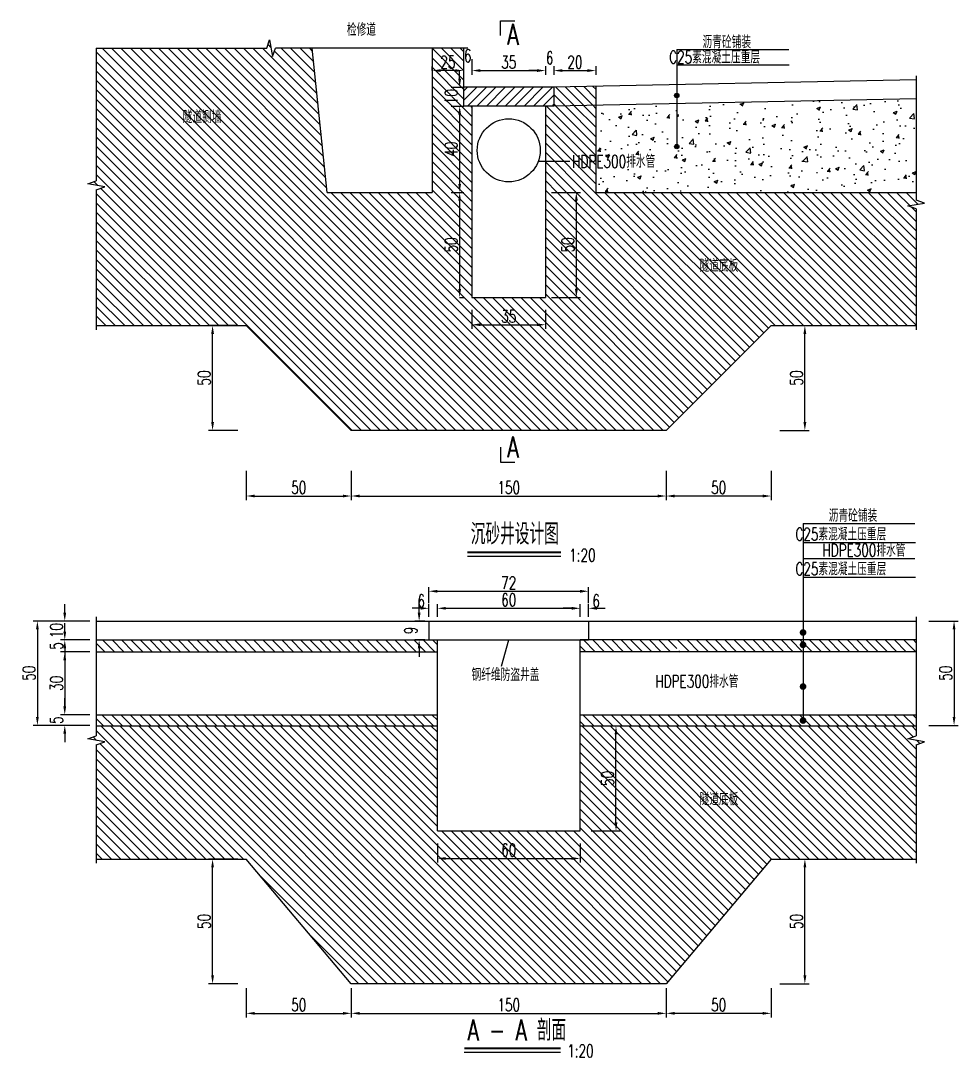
# Model space of a CAD drawing. Header units: millimetres. Extents: x -3172 to 9280, y -13936 to 13830.
# Drawn here: x 951 to 3184, y -13936 to -11469 of the extents above; entities that cross this region are included whole.
import ezdxf

# ---------------------------------------------------------------- set-up
doc = ezdxf.new("R2010")
doc.units = ezdxf.units.MM
doc.header["$LTSCALE"] = 0.25
doc.header["$MEASUREMENT"] = 0
for name, color, linetype in [('TEXT', 7, 'Continuous'), ('文字', 7, 'Continuous'), ('隧道断面结构', 7, 'Continuous')]:
    doc.layers.add(name, color=color, linetype=linetype)
doc.styles.get("Standard").update_dxf_attribs({"font": 'simplex1.shx', "width": 0.7, "bigfont": 'hztxt.shx'})
doc.dimstyles.new('20', dxfattribs={"dimscale": 10, "dimtxt": 3, "dimasz": 2, "dimexe": 1, "dimexo": 1, "dimgap": 0.5, "dimtad": 1, "dimdec": 1, "dimlfac": 0.2, "dimdsep": 46, "dimtxsty": 'Standard', "dimcen": 0.5, "dimadec": 0, "dimazin": 0, "dimtfac": 1, "dimtdec": 1, "dimtofl": 0, "dimtmove": 2, "dimatfit": 3, "dimfxl": 0, "dimtolj": 1, "dimtzin": 0, "dimarcsym": 0})
pattern_1 = [(135, (-231950.756, 79583.76), (-11.2253202, -11.2253202), [])]

# ---------------------------------------------------------------- blocks, each defined once
blk = doc.blocks.new('*D49')
at = {"layer": 'Defpoints', "color": 0}
for p in [(1488.4, -12508.7), (1738.4, -12508.7), (1738.4, -12600)]:
    blk.add_point(p, dxfattribs=at)
at = {"layer": 'TEXT', "color": 0, "lineweight": -2}
for p, q in [((1488.4, -12540), (1488.4, -12610)), ((1738.4, -12540), (1738.4, -12610)), ((1508.4, -12600), (1718.4, -12600))]:
    blk.add_line(p, q, dxfattribs=at)
at = {"layer": 'TEXT', "color": 0}
for points in [[(1508.4, -12596.7), (1508.4, -12603.3), (1488.4, -12600)], [(1718.4, -12596.7), (1718.4, -12603.3), (1738.4, -12600)]]:
    blk.add_solid(points, dxfattribs=at)
at = {"layer": 'TEXT', "color": 0, "insert": (1613.4, -12580), "char_height": 30, "attachment_point": 5}
blk.add_mtext('\\A1;50', dxfattribs=at)
blk = doc.blocks.new('*D50')
at = {"layer": 'Defpoints', "color": 0}
for p in [(1738.4, -12508.7), (2488.4, -12508.7), (2488.4, -12600)]:
    blk.add_point(p, dxfattribs=at)
at = {"layer": 'TEXT', "color": 0, "lineweight": -2}
for p, q in [((1738.4, -12540), (1738.4, -12610)), ((2488.4, -12540), (2488.4, -12610)), ((1758.4, -12600), (2468.4, -12600))]:
    blk.add_line(p, q, dxfattribs=at)
at = {"layer": 'TEXT', "color": 0}
for points in [[(1758.4, -12596.7), (1758.4, -12603.3), (1738.4, -12600)], [(2468.4, -12596.7), (2468.4, -12603.3), (2488.4, -12600)]]:
    blk.add_solid(points, dxfattribs=at)
at = {"layer": 'TEXT', "color": 0, "insert": (2113.4, -12580), "char_height": 30, "attachment_point": 5}
blk.add_mtext('\\A1;150', dxfattribs=at)
blk = doc.blocks.new('*D51')
at = {"layer": 'Defpoints', "color": 0}
for p in [(2488.4, -12508.7), (2738.4, -12508.7), (2488.4, -12600)]:
    blk.add_point(p, dxfattribs=at)
at = {"layer": 'TEXT', "color": 0, "lineweight": -2}
for p, q in [((2488.4, -12540), (2488.4, -12610)), ((2738.4, -12540), (2738.4, -12610)), ((2718.4, -12600), (2508.4, -12600))]:
    blk.add_line(p, q, dxfattribs=at)
at = {"layer": 'TEXT', "color": 0}
for points in [[(2508.4, -12596.7), (2508.4, -12603.3), (2488.4, -12600)], [(2718.4, -12596.7), (2718.4, -12603.3), (2738.4, -12600)]]:
    blk.add_solid(points, dxfattribs=at)
at = {"layer": 'TEXT', "color": 0, "insert": (2613.4, -12580), "char_height": 30, "attachment_point": 5}
blk.add_mtext('\\A1;50', dxfattribs=at)
blk = doc.blocks.new('*D134')
at = {"layer": 'Defpoints', "color": 0}
for p in [(2738.4, -12194.1), (2818.6, -12194.1), (2678.5, -12444.1)]:
    blk.add_point(p, dxfattribs=at)
at = {"layer": 'TEXT', "color": 0, "lineweight": -2}
for p, q in [((2758.6, -12194.1), (2828.6, -12194.1)), ((2818.6, -12424.1), (2818.6, -12214.1)), ((2758.6, -12444.1), (2828.6, -12444.1))]:
    blk.add_line(p, q, dxfattribs=at)
at = {"layer": 'TEXT', "color": 0}
for points in [[(2815.3, -12214.1), (2822, -12214.1), (2818.6, -12194.1)], [(2815.3, -12424.1), (2822, -12424.1), (2818.6, -12444.1)]]:
    blk.add_solid(points, dxfattribs=at)
at = {"layer": 'TEXT', "color": 0, "insert": (2798.6, -12319.1), "char_height": 30, "attachment_point": 5, "rotation": 90}
blk.add_mtext('\\A1;50', dxfattribs=at)
blk = doc.blocks.new('*D52')
at = {"layer": 'Defpoints', "color": 0}
for p in [(1408.1, -12194.1), (1488.4, -12194.1), (1548.2, -12444.1)]:
    blk.add_point(p, dxfattribs=at)
at = {"layer": 'TEXT', "color": 0, "lineweight": -2}
for p, q in [((1468.1, -12194.1), (1398.1, -12194.1)), ((1408.1, -12424.1), (1408.1, -12214.1)), ((1468.1, -12444.1), (1398.1, -12444.1))]:
    blk.add_line(p, q, dxfattribs=at)
at = {"layer": 'TEXT', "color": 0}
for points in [[(1404.8, -12214.1), (1411.4, -12214.1), (1408.1, -12194.1)], [(1404.8, -12424.1), (1411.4, -12424.1), (1408.1, -12444.1)]]:
    blk.add_solid(points, dxfattribs=at)
at = {"layer": 'TEXT', "color": 0, "insert": (1388.1, -12319.1), "char_height": 30, "attachment_point": 5, "rotation": 90}
blk.add_mtext('\\A1;50', dxfattribs=at)
blk = doc.blocks.new('*D53')
at = {"layer": 'Defpoints', "color": 0}
for p in [(2025.9, -12146.7), (2200.9, -12146.7), (2200.9, -12192.3)]:
    blk.add_point(p, dxfattribs=at)
at = {"layer": 'TEXT', "color": 0, "lineweight": -2}
for p, q in [((2025.9, -12156.7), (2025.9, -12202.3)), ((2200.9, -12156.7), (2200.9, -12202.3)), ((2045.9, -12192.3), (2180.9, -12192.3))]:
    blk.add_line(p, q, dxfattribs=at)
at = {"layer": 'TEXT', "color": 0}
for points in [[(2045.9, -12188.9), (2045.9, -12195.6), (2025.9, -12192.3)], [(2180.9, -12188.9), (2180.9, -12195.6), (2200.9, -12192.3)]]:
    blk.add_solid(points, dxfattribs=at)
at = {"layer": 'TEXT', "color": 0, "insert": (2113.4, -12172.3), "char_height": 30, "attachment_point": 5}
blk.add_mtext('\\A1;35', dxfattribs=at)
blk = doc.blocks.new('*D54')
at = {"layer": 'Defpoints', "color": 0}
for p in [(2205.3, -11877.1), (2274.4, -11877.1), (2205.3, -12127.1)]:
    blk.add_point(p, dxfattribs=at)
at = {"layer": 'TEXT', "color": 0, "lineweight": -2}
for p, q in [((2215.3, -11877.1), (2284.4, -11877.1)), ((2274.4, -12107.1), (2274.4, -11897.1)), ((2215.3, -12127.1), (2284.4, -12127.1))]:
    blk.add_line(p, q, dxfattribs=at)
at = {"layer": 'TEXT', "color": 0}
for points in [[(2271.1, -11897.1), (2277.8, -11897.1), (2274.4, -11877.1)], [(2271.1, -12107.1), (2277.8, -12107.1), (2274.4, -12127.1)]]:
    blk.add_solid(points, dxfattribs=at)
at = {"layer": 'TEXT', "color": 0, "insert": (2254.4, -12002.1), "char_height": 30, "attachment_point": 5, "rotation": 90}
blk.add_mtext('\\A1;50', dxfattribs=at)
blk = doc.blocks.new('*D55')
at = {"layer": 'Defpoints', "color": 0}
for p in [(1985.9, -11877.1), (1985.9, -12127.1), (1996.5, -12127.1)]:
    blk.add_point(p, dxfattribs=at)
at = {"layer": 'TEXT', "color": 0, "lineweight": -2}
for p, q in [((1995.9, -11877.1), (2006.5, -11877.1)), ((1996.5, -11897.1), (1996.5, -12107.1)), ((1995.9, -12127.1), (2006.5, -12127.1))]:
    blk.add_line(p, q, dxfattribs=at)
at = {"layer": 'TEXT', "color": 0}
for points in [[(1993.2, -11897.1), (1999.9, -11897.1), (1996.5, -11877.1)], [(1993.2, -12107.1), (1999.9, -12107.1), (1996.5, -12127.1)]]:
    blk.add_solid(points, dxfattribs=at)
at = {"layer": 'TEXT', "color": 0, "insert": (1976.5, -12002.1), "char_height": 30, "attachment_point": 5, "rotation": 90}
blk.add_mtext('\\A1;50', dxfattribs=at)
blk = doc.blocks.new('*D56')
at = {"layer": 'Defpoints', "color": 0}
for p in [(2005.9, -11550.4), (2025.9, -11550.4), (2025.9, -11587.2)]:
    blk.add_point(p, dxfattribs=at)
at = {"layer": 'TEXT', "color": 0, "lineweight": -2}
for p, q in [((2005.9, -11560.4), (2005.9, -11597.2)), ((2025.9, -11560.4), (2025.9, -11597.2)), ((1985.9, -11587.2), (1965.9, -11587.2)), ((2045.9, -11587.2), (2065.9, -11587.2))]:
    blk.add_line(p, q, dxfattribs=at)
at = {"layer": 'TEXT', "color": 0}
for points in [[(1985.9, -11583.9), (1985.9, -11590.5), (2005.9, -11587.2)], [(2045.9, -11583.9), (2045.9, -11590.5), (2025.9, -11587.2)]]:
    blk.add_solid(points, dxfattribs=at)
at = {"layer": 'TEXT', "color": 0, "insert": (2015.9, -11551.8), "char_height": 30, "attachment_point": 5}
blk.add_mtext('\\A1;6', dxfattribs=at)
blk = doc.blocks.new('*D57')
at = {"layer": 'Defpoints', "color": 0}
for p in [(2025.9, -11570), (2200.9, -11570), (2200.9, -11587.2)]:
    blk.add_point(p, dxfattribs=at)
at = {"layer": 'TEXT', "color": 0, "lineweight": -2}
for p, q in [((2025.9, -11580), (2025.9, -11597.2)), ((2045.9, -11587.2), (2180.9, -11587.2)), ((2200.9, -11580), (2200.9, -11597.2))]:
    blk.add_line(p, q, dxfattribs=at)
at = {"layer": 'TEXT', "color": 0}
for points in [[(2045.9, -11583.9), (2045.9, -11590.5), (2025.9, -11587.2)], [(2180.9, -11583.9), (2180.9, -11590.5), (2200.9, -11587.2)]]:
    blk.add_solid(points, dxfattribs=at)
at = {"layer": 'TEXT', "color": 0, "insert": (2113.4, -11567.2), "char_height": 30, "attachment_point": 5}
blk.add_mtext('\\A1;35', dxfattribs=at)
blk = doc.blocks.new('*D58')
at = {"layer": 'Defpoints', "color": 0}
for p in [(2200.9, -11566.5), (2220.9, -11566.5), (2220.9, -11587.2)]:
    blk.add_point(p, dxfattribs=at)
at = {"layer": 'TEXT', "color": 0, "lineweight": -2}
for p, q in [((2180.9, -11587.2), (2160.9, -11587.2)), ((2200.9, -11576.5), (2200.9, -11597.2)), ((2220.9, -11576.5), (2220.9, -11597.2)), ((2240.9, -11587.2), (2260.9, -11587.2))]:
    blk.add_line(p, q, dxfattribs=at)
at = {"layer": 'TEXT', "color": 0}
for points in [[(2180.9, -11583.9), (2180.9, -11590.5), (2200.9, -11587.2)], [(2240.9, -11583.9), (2240.9, -11590.5), (2220.9, -11587.2)]]:
    blk.add_solid(points, dxfattribs=at)
at = {"layer": 'TEXT', "color": 0, "insert": (2210.9, -11557.1), "char_height": 30, "attachment_point": 5}
blk.add_mtext('\\A1;6', dxfattribs=at)
blk = doc.blocks.new('*D136')
at = {"layer": 'Defpoints', "color": 0}
for p in [(1943.4, -13417.2), (2283.4, -13417.2), (2283.4, -13462.8)]:
    blk.add_point(p, dxfattribs=at)
at = {"layer": 'TEXT', "color": 0, "lineweight": -2}
for p, q in [((1943.4, -13427.2), (1943.4, -13472.8)), ((2283.4, -13427.2), (2283.4, -13472.8)), ((1963.4, -13462.8), (2263.4, -13462.8))]:
    blk.add_line(p, q, dxfattribs=at)
at = {"layer": 'TEXT', "color": 0}
for points in [[(1963.4, -13459.5), (1963.4, -13466.2), (1943.4, -13462.8)], [(2263.4, -13459.5), (2263.4, -13466.2), (2283.4, -13462.8)]]:
    blk.add_solid(points, dxfattribs=at)
at = {"layer": 'TEXT', "color": 0, "insert": (2113.4, -13442.8), "char_height": 30, "attachment_point": 5}
blk.add_mtext('\\A1;60', dxfattribs=at)
blk = doc.blocks.new('*D137')
at = {"layer": 'Defpoints', "color": 0}
for p in [(2299.6, -13147.2), (2368.8, -13147.2), (2299.6, -13397.2)]:
    blk.add_point(p, dxfattribs=at)
at = {"layer": 'TEXT', "color": 0, "lineweight": -2}
for p, q in [((2309.6, -13147.2), (2378.8, -13147.2)), ((2368.8, -13377.2), (2368.8, -13167.2)), ((2309.6, -13397.2), (2378.8, -13397.2))]:
    blk.add_line(p, q, dxfattribs=at)
at = {"layer": 'TEXT', "color": 0}
for points in [[(2365.5, -13167.2), (2372.2, -13167.2), (2368.8, -13147.2)], [(2365.5, -13377.2), (2372.2, -13377.2), (2368.8, -13397.2)]]:
    blk.add_solid(points, dxfattribs=at)
at = {"layer": 'TEXT', "color": 0, "insert": (2348.8, -13272.2), "char_height": 30, "attachment_point": 5, "rotation": 90}
blk.add_mtext('\\A1;50', dxfattribs=at)
blk = doc.blocks.new('*D61')
at = {"layer": 'Defpoints', "color": 0}
for p in [(1488.4, -13740.2), (1738.4, -13740.2), (1738.4, -13831.5)]:
    blk.add_point(p, dxfattribs=at)
at = {"layer": 'TEXT', "color": 0, "lineweight": -2}
for p, q in [((1488.4, -13771.5), (1488.4, -13841.5)), ((1738.4, -13771.5), (1738.4, -13841.5)), ((1508.4, -13831.5), (1718.4, -13831.5))]:
    blk.add_line(p, q, dxfattribs=at)
at = {"layer": 'TEXT', "color": 0}
for points in [[(1508.4, -13828.2), (1508.4, -13834.8), (1488.4, -13831.5)], [(1718.4, -13828.2), (1718.4, -13834.8), (1738.4, -13831.5)]]:
    blk.add_solid(points, dxfattribs=at)
at = {"layer": 'TEXT', "color": 0, "insert": (1613.4, -13811.5), "char_height": 30, "attachment_point": 5}
blk.add_mtext('\\A1;50', dxfattribs=at)
blk = doc.blocks.new('*D62')
at = {"layer": 'Defpoints', "color": 0}
for p in [(1738.4, -13740.2), (2488.4, -13740.2), (2488.4, -13831.5)]:
    blk.add_point(p, dxfattribs=at)
at = {"layer": 'TEXT', "color": 0, "lineweight": -2}
for p, q in [((1738.4, -13771.5), (1738.4, -13841.5)), ((2488.4, -13771.5), (2488.4, -13841.5)), ((1758.4, -13831.5), (2468.4, -13831.5))]:
    blk.add_line(p, q, dxfattribs=at)
at = {"layer": 'TEXT', "color": 0}
for points in [[(1758.4, -13828.2), (1758.4, -13834.8), (1738.4, -13831.5)], [(2468.4, -13828.2), (2468.4, -13834.8), (2488.4, -13831.5)]]:
    blk.add_solid(points, dxfattribs=at)
at = {"layer": 'TEXT', "color": 0, "insert": (2113.4, -13811.5), "char_height": 30, "attachment_point": 5}
blk.add_mtext('\\A1;150', dxfattribs=at)
blk = doc.blocks.new('*D63')
at = {"layer": 'Defpoints', "color": 0}
for p in [(2488.4, -13740.2), (2738.4, -13740.2), (2488.4, -13831.5)]:
    blk.add_point(p, dxfattribs=at)
at = {"layer": 'TEXT', "color": 0, "lineweight": -2}
for p, q in [((2488.4, -13771.5), (2488.4, -13841.5)), ((2738.4, -13771.5), (2738.4, -13841.5)), ((2718.4, -13831.5), (2508.4, -13831.5))]:
    blk.add_line(p, q, dxfattribs=at)
at = {"layer": 'TEXT', "color": 0}
for points in [[(2508.4, -13828.2), (2508.4, -13834.8), (2488.4, -13831.5)], [(2718.4, -13828.2), (2718.4, -13834.8), (2738.4, -13831.5)]]:
    blk.add_solid(points, dxfattribs=at)
at = {"layer": 'TEXT', "color": 0, "insert": (2613.4, -13811.5), "char_height": 30, "attachment_point": 5}
blk.add_mtext('\\A1;50', dxfattribs=at)
blk = doc.blocks.new('*D64')
at = {"layer": 'Defpoints', "color": 0}
for p in [(2738.4, -13464.2), (2818.6, -13464.2), (2678.5, -13761.4)]:
    blk.add_point(p, dxfattribs=at)
at = {"layer": 'TEXT', "color": 0, "lineweight": -2}
for p, q in [((2758.6, -13464.2), (2828.6, -13464.2)), ((2818.6, -13741.4), (2818.6, -13484.2)), ((2758.6, -13761.4), (2828.6, -13761.4))]:
    blk.add_line(p, q, dxfattribs=at)
at = {"layer": 'TEXT', "color": 0}
for points in [[(2815.3, -13484.2), (2822, -13484.2), (2818.6, -13464.2)], [(2815.3, -13741.4), (2822, -13741.4), (2818.6, -13761.4)]]:
    blk.add_solid(points, dxfattribs=at)
at = {"layer": 'TEXT', "color": 0, "insert": (2798.6, -13612.8), "char_height": 30, "attachment_point": 5, "rotation": 90}
blk.add_mtext('\\A1;50', dxfattribs=at)
blk = doc.blocks.new('*D65')
at = {"layer": 'Defpoints', "color": 0}
for p in [(1408.1, -13464.2), (1488.4, -13464.2), (1548.2, -13761.4)]:
    blk.add_point(p, dxfattribs=at)
at = {"layer": 'TEXT', "color": 0, "lineweight": -2}
for p, q in [((1468.1, -13464.2), (1398.1, -13464.2)), ((1408.1, -13741.4), (1408.1, -13484.2)), ((1468.1, -13761.4), (1398.1, -13761.4))]:
    blk.add_line(p, q, dxfattribs=at)
at = {"layer": 'TEXT', "color": 0}
for points in [[(1404.8, -13484.2), (1411.4, -13484.2), (1408.1, -13464.2)], [(1404.8, -13741.4), (1411.4, -13741.4), (1408.1, -13761.4)]]:
    blk.add_solid(points, dxfattribs=at)
at = {"layer": 'TEXT', "color": 0, "insert": (1388.1, -13612.8), "char_height": 30, "attachment_point": 5, "rotation": 90}
blk.add_mtext('\\A1;50', dxfattribs=at)
blk = doc.blocks.new('*D66')
at = {"layer": 'Defpoints', "color": 0}
for p in [(2220.9, -11566.5), (2320.9, -11566.5), (2320.9, -11587.2)]:
    blk.add_point(p, dxfattribs=at)
at = {"layer": 'TEXT', "color": 0, "lineweight": -2}
for p, q in [((2220.9, -11576.5), (2220.9, -11597.2)), ((2240.9, -11587.2), (2300.9, -11587.2)), ((2320.9, -11576.5), (2320.9, -11597.2))]:
    blk.add_line(p, q, dxfattribs=at)
at = {"layer": 'TEXT', "color": 0}
for points in [[(2240.9, -11583.9), (2240.9, -11590.5), (2220.9, -11587.2)], [(2300.9, -11583.9), (2300.9, -11590.5), (2320.9, -11587.2)]]:
    blk.add_solid(points, dxfattribs=at)
at = {"layer": 'TEXT', "color": 0, "insert": (2270.9, -11567.2), "char_height": 30, "attachment_point": 5}
blk.add_mtext('\\A1;20', dxfattribs=at)
blk = doc.blocks.new('*D85')
at = {"layer": 'Defpoints', "color": 0}
for p in [(1131.2, -12897.7), (1056.1, -12942.7), (1131.2, -12942.7)]:
    blk.add_point(p, dxfattribs=at)
at = {"layer": 'TEXT', "color": 0, "lineweight": -2}
for p, q in [((1056.1, -12877.7), (1056.1, -12857.7)), ((1116.1, -12897.7), (1046.1, -12897.7)), ((1116.1, -12942.7), (1046.1, -12942.7)), ((1056.1, -12962.7), (1056.1, -12982.7))]:
    blk.add_line(p, q, dxfattribs=at)
at = {"layer": 'TEXT', "color": 0}
for points in [[(1052.7, -12877.7), (1059.4, -12877.7), (1056.1, -12897.7)], [(1052.7, -12962.7), (1059.4, -12962.7), (1056.1, -12942.7)]]:
    blk.add_solid(points, dxfattribs=at)
at = {"layer": 'TEXT', "color": 0, "insert": (1036.1, -12920.2), "char_height": 30, "attachment_point": 5, "rotation": 90}
blk.add_mtext('\\A1;10', dxfattribs=at)
blk = doc.blocks.new('*D86')
at = {"layer": 'Defpoints', "color": 0}
for p in [(1131.2, -12942.7), (1056.1, -12970.9), (1131.2, -12970.9)]:
    blk.add_point(p, dxfattribs=at)
at = {"layer": 'TEXT', "color": 0, "lineweight": -2}
for p, q in [((1056.1, -12922.7), (1056.1, -12902.7)), ((1116.1, -12942.7), (1046.1, -12942.7)), ((1116.1, -12970.9), (1046.1, -12970.9)), ((1056.1, -12990.9), (1056.1, -13010.9))]:
    blk.add_line(p, q, dxfattribs=at)
at = {"layer": 'TEXT', "color": 0}
for points in [[(1052.7, -12922.7), (1059.4, -12922.7), (1056.1, -12942.7)], [(1052.7, -12990.9), (1059.4, -12990.9), (1056.1, -12970.9)]]:
    blk.add_solid(points, dxfattribs=at)
at = {"layer": 'TEXT', "color": 0, "insert": (1036.1, -12956.8), "char_height": 30, "attachment_point": 5, "rotation": 90}
blk.add_mtext('\\A1;5', dxfattribs=at)
blk = doc.blocks.new('*D87')
at = {"layer": 'Defpoints', "color": 0}
for p in [(1131.2, -12970.9), (1056.1, -13120.9), (1131.2, -13120.9)]:
    blk.add_point(p, dxfattribs=at)
at = {"layer": 'TEXT', "color": 0, "lineweight": -2}
for p, q in [((1116.1, -12970.9), (1046.1, -12970.9)), ((1056.1, -12990.9), (1056.1, -13100.9)), ((1116.1, -13120.9), (1046.1, -13120.9))]:
    blk.add_line(p, q, dxfattribs=at)
at = {"layer": 'TEXT', "color": 0}
for points in [[(1052.7, -12990.9), (1059.4, -12990.9), (1056.1, -12970.9)], [(1052.7, -13100.9), (1059.4, -13100.9), (1056.1, -13120.9)]]:
    blk.add_solid(points, dxfattribs=at)
at = {"layer": 'TEXT', "color": 0, "insert": (1036.1, -13045.9), "char_height": 30, "attachment_point": 5, "rotation": 90}
blk.add_mtext('\\A1;30', dxfattribs=at)
blk = doc.blocks.new('*D88')
at = {"layer": 'Defpoints', "color": 0}
for p in [(1131.2, -13120.9), (1056.1, -13145.9), (1131.2, -13145.9)]:
    blk.add_point(p, dxfattribs=at)
at = {"layer": 'TEXT', "color": 0, "lineweight": -2}
for p, q in [((1056.1, -13100.9), (1056.1, -13080.9)), ((1116.1, -13120.9), (1046.1, -13120.9)), ((1116.1, -13145.9), (1046.1, -13145.9)), ((1056.1, -13165.9), (1056.1, -13185.9))]:
    blk.add_line(p, q, dxfattribs=at)
at = {"layer": 'TEXT', "color": 0}
for points in [[(1052.7, -13100.9), (1059.4, -13100.9), (1056.1, -13120.9)], [(1052.7, -13165.9), (1059.4, -13165.9), (1056.1, -13145.9)]]:
    blk.add_solid(points, dxfattribs=at)
at = {"layer": 'TEXT', "color": 0, "insert": (1036.1, -13133.4), "char_height": 30, "attachment_point": 5, "rotation": 90}
blk.add_mtext('\\A1;5', dxfattribs=at)
blk = doc.blocks.new('*D89')
at = {"layer": 'Defpoints', "color": 0}
for p in [(1081.1, -12897.7), (990.9, -13145.9), (1081.1, -13145.9)]:
    blk.add_point(p, dxfattribs=at)
at = {"layer": 'TEXT', "color": 0, "lineweight": -2}
for p, q in [((1050.9, -12897.7), (980.9, -12897.7)), ((990.9, -12917.7), (990.9, -13125.9)), ((1050.9, -13145.9), (980.9, -13145.9))]:
    blk.add_line(p, q, dxfattribs=at)
at = {"layer": 'TEXT', "color": 0}
for points in [[(987.6, -12917.7), (994.2, -12917.7), (990.9, -12897.7)], [(987.6, -13125.9), (994.2, -13125.9), (990.9, -13145.9)]]:
    blk.add_solid(points, dxfattribs=at)
at = {"layer": 'TEXT', "color": 0, "insert": (970.9, -13021.8), "char_height": 30, "attachment_point": 5, "rotation": 90}
blk.add_mtext('\\A1;50', dxfattribs=at)
blk = doc.blocks.new('*D90')
at = {"layer": 'Defpoints', "color": 0}
for p in [(3083.7, -12897.7), (3083.7, -13145.9), (3173.9, -13145.9)]:
    blk.add_point(p, dxfattribs=at)
at = {"layer": 'TEXT', "color": 0, "lineweight": -2}
for p, q in [((3113.9, -12897.7), (3183.9, -12897.7)), ((3173.9, -12917.7), (3173.9, -13125.9)), ((3113.9, -13145.9), (3183.9, -13145.9))]:
    blk.add_line(p, q, dxfattribs=at)
at = {"layer": 'TEXT', "color": 0}
for points in [[(3170.6, -12917.7), (3177.3, -12917.7), (3173.9, -12897.7)], [(3170.6, -13125.9), (3177.3, -13125.9), (3173.9, -13145.9)]]:
    blk.add_solid(points, dxfattribs=at)
at = {"layer": 'TEXT', "color": 0, "insert": (3153.9, -13021.8), "char_height": 30, "attachment_point": 5, "rotation": 90}
blk.add_mtext('\\A1;50', dxfattribs=at)
blk = doc.blocks.new('*D91')
at = {"layer": 'Defpoints', "color": 0}
for p in [(1930.9, -11587.2), (1930.9, -11587.2), (2005.9, -11587.2)]:
    blk.add_point(p, dxfattribs=at)
at = {"layer": 'TEXT', "color": 0, "lineweight": -2}
for p, q in [((1930.9, -11587.2), (1930.9, -11577.2)), ((1985.9, -11587.2), (1950.9, -11587.2)), ((2005.9, -11587.2), (2005.9, -11597.2))]:
    blk.add_line(p, q, dxfattribs=at)
at = {"layer": 'TEXT', "color": 0}
for points in [[(1950.9, -11583.9), (1950.9, -11590.5), (1930.9, -11587.2)], [(1985.9, -11583.9), (1985.9, -11590.5), (2005.9, -11587.2)]]:
    blk.add_solid(points, dxfattribs=at)
at = {"layer": 'TEXT', "color": 0, "insert": (1968.4, -11567.2), "char_height": 30, "attachment_point": 5}
blk.add_mtext('\\A1;25', dxfattribs=at)
blk = doc.blocks.new('*D97')
at = {"layer": 'Defpoints', "color": 0}
for p in [(1965.9, -11626.8), (1966.3, -11671.8), (1996.5, -11671.8)]:
    blk.add_point(p, dxfattribs=at)
at = {"layer": 'TEXT', "color": 0, "lineweight": -2}
for p, q in [((1996.5, -11606.8), (1996.5, -11586.8)), ((1975.9, -11626.8), (2006.5, -11626.8)), ((1976.3, -11671.8), (2006.5, -11671.8)), ((1996.5, -11691.8), (1996.5, -11711.8))]:
    blk.add_line(p, q, dxfattribs=at)
at = {"layer": 'TEXT', "color": 0}
for points in [[(1993.2, -11606.8), (1999.9, -11606.8), (1996.5, -11626.8)], [(1993.2, -11691.8), (1999.9, -11691.8), (1996.5, -11671.8)]]:
    blk.add_solid(points, dxfattribs=at)
at = {"layer": 'TEXT', "color": 0, "insert": (1976.5, -11649.3), "char_height": 30, "attachment_point": 5, "rotation": 90}
blk.add_mtext('\\A1;10', dxfattribs=at)
blk = doc.blocks.new('*D98')
at = {"layer": 'Defpoints', "color": 0}
for p in [(1966.3, -11671.8), (1965.9, -11877.1), (1996.5, -11877.1)]:
    blk.add_point(p, dxfattribs=at)
at = {"layer": 'TEXT', "color": 0, "lineweight": -2}
for p, q in [((1976.3, -11671.8), (2006.5, -11671.8)), ((1996.5, -11691.8), (1996.5, -11857.1)), ((1975.9, -11877.1), (2006.5, -11877.1))]:
    blk.add_line(p, q, dxfattribs=at)
at = {"layer": 'TEXT', "color": 0}
for points in [[(1993.2, -11691.8), (1999.9, -11691.8), (1996.5, -11671.8)], [(1993.2, -11857.1), (1999.9, -11857.1), (1996.5, -11877.1)]]:
    blk.add_solid(points, dxfattribs=at)
at = {"layer": 'TEXT', "color": 0, "insert": (1976.5, -11774.4), "char_height": 30, "attachment_point": 5, "rotation": 90}
blk.add_mtext('\\A1;40', dxfattribs=at)
blk = doc.blocks.new('*D99')
at = {"layer": 'Defpoints', "color": 0}
for p in [(2303.4, -12826.7), (1923.4, -12865), (2303.4, -12865)]:
    blk.add_point(p, dxfattribs=at)
at = {"layer": 'TEXT', "color": 0, "lineweight": -2}
for p, q in [((1923.4, -12855), (1923.4, -12816.7)), ((1943.4, -12826.7), (2283.4, -12826.7)), ((2303.4, -12855), (2303.4, -12816.7))]:
    blk.add_line(p, q, dxfattribs=at)
at = {"layer": 'TEXT', "color": 0}
for points in [[(1943.4, -12823.4), (1943.4, -12830.1), (1923.4, -12826.7)], [(2283.4, -12823.4), (2283.4, -12830.1), (2303.4, -12826.7)]]:
    blk.add_solid(points, dxfattribs=at)
at = {"layer": 'TEXT', "color": 0, "insert": (2113.4, -12806.7), "char_height": 30, "attachment_point": 5}
blk.add_mtext('\\A1;72', dxfattribs=at)
blk = doc.blocks.new('*D100')
at = {"layer": 'Defpoints', "color": 0}
for p in [(1923.4, -12897.7), (1900, -12942.7), (1923.4, -12942.7)]:
    blk.add_point(p, dxfattribs=at)
at = {"layer": 'TEXT', "color": 0, "lineweight": -2}
for p, q in [((1900, -12877.7), (1900, -12857.7)), ((1913.4, -12897.7), (1890, -12897.7)), ((1913.4, -12942.7), (1890, -12942.7)), ((1900, -12962.7), (1900, -12982.7))]:
    blk.add_line(p, q, dxfattribs=at)
at = {"layer": 'TEXT', "color": 0}
for points in [[(1896.7, -12877.7), (1903.4, -12877.7), (1900, -12897.7)], [(1896.7, -12962.7), (1903.4, -12962.7), (1900, -12942.7)]]:
    blk.add_solid(points, dxfattribs=at)
at = {"layer": 'TEXT', "color": 0, "insert": (1880, -12920.2), "char_height": 30, "attachment_point": 5, "rotation": 90}
blk.add_mtext('\\A1;9', dxfattribs=at)
blk = doc.blocks.new('*D101')
at = {"layer": 'Defpoints', "color": 0}
for p in [(1943.4, -12867.3), (1923.4, -12897.7), (1943.4, -12897.7)]:
    blk.add_point(p, dxfattribs=at)
at = {"layer": 'TEXT', "color": 0, "lineweight": -2}
for p, q in [((1903.4, -12867.3), (1883.4, -12867.3)), ((1923.4, -12887.7), (1923.4, -12857.3)), ((1943.4, -12887.7), (1943.4, -12857.3)), ((1963.4, -12867.3), (1983.4, -12867.3))]:
    blk.add_line(p, q, dxfattribs=at)
at = {"layer": 'TEXT', "color": 0}
for points in [[(1903.4, -12864), (1903.4, -12870.6), (1923.4, -12867.3)], [(1963.4, -12864), (1963.4, -12870.6), (1943.4, -12867.3)]]:
    blk.add_solid(points, dxfattribs=at)
at = {"layer": 'TEXT', "color": 0, "insert": (1905, -12849.8), "char_height": 30, "attachment_point": 5}
blk.add_mtext('\\A1;6', dxfattribs=at)
blk = doc.blocks.new('*D102')
at = {"layer": 'Defpoints', "color": 0}
for p in [(2283.4, -12867.3), (1943.4, -12897.7), (2283.4, -12897.7)]:
    blk.add_point(p, dxfattribs=at)
at = {"layer": 'TEXT', "color": 0, "lineweight": -2}
for p, q in [((1943.4, -12887.7), (1943.4, -12857.3)), ((1963.4, -12867.3), (2263.4, -12867.3)), ((2283.4, -12887.7), (2283.4, -12857.3))]:
    blk.add_line(p, q, dxfattribs=at)
at = {"layer": 'TEXT', "color": 0}
for points in [[(1963.4, -12864), (1963.4, -12870.6), (1943.4, -12867.3)], [(2263.4, -12864), (2263.4, -12870.6), (2283.4, -12867.3)]]:
    blk.add_solid(points, dxfattribs=at)
at = {"layer": 'TEXT', "color": 0, "insert": (2113.4, -12847.3), "char_height": 30, "attachment_point": 5}
blk.add_mtext('\\A1;60', dxfattribs=at)
blk = doc.blocks.new('*D103')
at = {"layer": 'Defpoints', "color": 0}
for p in [(2283.4, -12867.3), (2283.4, -12897.7), (2303.4, -12897.7)]:
    blk.add_point(p, dxfattribs=at)
at = {"layer": 'TEXT', "color": 0, "lineweight": -2}
for p, q in [((2263.4, -12867.3), (2243.4, -12867.3)), ((2283.4, -12887.7), (2283.4, -12857.3)), ((2303.4, -12887.7), (2303.4, -12857.3)), ((2323.4, -12867.3), (2343.4, -12867.3))]:
    blk.add_line(p, q, dxfattribs=at)
at = {"layer": 'TEXT', "color": 0}
for points in [[(2263.4, -12864), (2263.4, -12870.6), (2283.4, -12867.3)], [(2323.4, -12864), (2323.4, -12870.6), (2303.4, -12867.3)]]:
    blk.add_solid(points, dxfattribs=at)
at = {"layer": 'TEXT', "color": 0, "insert": (2321.7, -12849.8), "char_height": 30, "attachment_point": 5}
blk.add_mtext('\\A1;6', dxfattribs=at)

msp = doc.modelspace()

# ---------------------------------------------------------------- hatches: boundary and pattern name
h = msp.add_hatch()
h.set_pattern_fill('ANSI31', color=251, scale=5, style=0)
h.set_pattern_definition([(45, (-215368.019, 75645.104), (-11.2253202, 11.2253202), [])])
h.paths.add_polyline_path([(2005.86, -11626.79), (2005.86, -11671.79), (2220.86, -11671.79), (2220.86, -11626.79)])
h = msp.add_hatch(color=3)
h.paths.add_polyline_path([(2513.63, -11641.28), (2513.63, -11646.5), (2508.41, -11646.5, -0.4142136)])
h.paths.add_polyline_path([(2513.63, -11641.28, -0.4142136), (2518.86, -11646.5), (2513.63, -11646.5)])
h.paths.add_polyline_path([(2508.41, -11646.5), (2518.86, -11646.5, -1)])
h = msp.add_hatch(color=3)
h.paths.add_polyline_path([(2513.63, -11763), (2513.63, -11768.23), (2508.41, -11768.23, -0.4142136)])
h.paths.add_polyline_path([(2513.63, -11763, -0.4142136), (2518.86, -11768.23), (2513.63, -11768.23)])
h.paths.add_polyline_path([(2508.41, -11768.23), (2518.86, -11768.23, -1)])
h = msp.add_hatch(color=3)
h.paths.add_polyline_path([(2513.63, -11763), (2513.63, -11768.23), (2508.41, -11768.23, -0.4142136)])
h.paths.add_polyline_path([(2513.63, -11763, -0.4142136), (2518.86, -11768.23), (2513.63, -11768.23)])
h.paths.add_polyline_path([(2508.41, -11768.23), (2518.86, -11768.23, -1)])
h = msp.add_hatch(color=3)
h.paths.add_polyline_path([(2806.27, -12924.89), (2814.26, -12924.89), (2814.26, -12932.88, -0.4142136)])
h.paths.add_polyline_path([(2814.26, -12916.91), (2814.26, -12924.89), (2806.27, -12924.89, -0.4142136)])
h.paths.add_polyline_path([(2814.26, -12916.91, -0.4142136), (2822.24, -12924.89), (2814.26, -12924.89)])
h.paths.add_polyline_path([(2814.26, -12924.89), (2822.24, -12924.89, -0.4142136), (2814.26, -12932.88)])
h = msp.add_hatch(color=3)
h.paths.add_polyline_path([(2814.26, -12919.75), (2814.26, -12924.98), (2809.03, -12924.98, -0.4142136)])
h.paths.add_polyline_path([(2814.26, -12919.75, -0.4142136), (2819.48, -12924.98), (2814.26, -12924.98)])
h.paths.add_polyline_path([(2809.03, -12924.98), (2819.48, -12924.98, -1)])
h = msp.add_hatch()
h.set_pattern_fill('ANSI31', color=251, scale=5, angle=90, style=0)
h.set_pattern_definition([(135, (-219912.265, 75387.538), (-11.2253202, -11.2253202), [])])
h.paths.add_polyline_path([(1943.36, -12942.71), (1131.21, -12942.71), (1131.21, -12970.86), (1943.36, -12970.86)])
h.paths.add_polyline_path([(1943.36, -13120.86), (1131.21, -13120.86), (1131.21, -13147.2), (1943.36, -13147.2)])
h.paths.add_polyline_path([(3083.7, -13120.86), (2283.36, -13120.86), (2283.36, -13147.2), (3083.7, -13147.2)])
h.paths.add_polyline_path([(3083.7, -12942.71), (2513.63, -12942.71), (2513.63, -12963.05, -0.4142136), (2518.86, -12968.27, -0.1300479), (2518.17, -12970.86), (3083.7, -12970.86)])
h.paths.add_polyline_path([(2513.63, -12942.71), (2283.36, -12942.71), (2283.36, -12970.86), (2509.09, -12970.86, -0.1300479), (2508.41, -12968.27, -0.4142136), (2513.63, -12963.05)])
h = msp.add_hatch(color=3)
h.paths.add_polyline_path([(2806.27, -12954.2), (2814.26, -12954.2), (2814.26, -12962.19, -0.4142136)])
h.paths.add_polyline_path([(2814.26, -12946.22), (2814.26, -12954.2), (2806.27, -12954.2, -0.4142136)])
h.paths.add_polyline_path([(2814.26, -12946.22, -0.4142136), (2822.24, -12954.2), (2814.26, -12954.2)])
h.paths.add_polyline_path([(2814.26, -12954.2), (2822.24, -12954.2, -0.4142136), (2814.26, -12962.19)])
h = msp.add_hatch(color=3)
h.paths.add_polyline_path([(2814.26, -12948.98), (2814.26, -12954.2), (2809.03, -12954.2, -0.4142136)])
h.paths.add_polyline_path([(2814.26, -12948.98, -0.4142136), (2819.48, -12954.2), (2814.26, -12954.2)])
h.paths.add_polyline_path([(2809.03, -12954.2), (2819.48, -12954.2, -1)])
h = msp.add_hatch(color=3)
h.paths.add_polyline_path([(2806.27, -13053.63), (2814.26, -13053.63), (2814.26, -13061.62, -0.4142136)])
h.paths.add_polyline_path([(2814.26, -13045.65), (2814.26, -13053.63), (2806.27, -13053.63, -0.4142136)])
h.paths.add_polyline_path([(2814.26, -13045.65, -0.4142136), (2822.24, -13053.63), (2814.26, -13053.63)])
h.paths.add_polyline_path([(2814.26, -13053.63), (2822.24, -13053.63, -0.4142136), (2814.26, -13061.62)])
h = msp.add_hatch(color=3)
h.paths.add_polyline_path([(2814.26, -13048.41), (2814.26, -13053.63), (2809.03, -13053.63, -0.4142136)])
h.paths.add_polyline_path([(2814.26, -13048.41, -0.4142136), (2819.48, -13053.63), (2814.26, -13053.63)])
h.paths.add_polyline_path([(2809.03, -13053.63), (2819.48, -13053.63, -1)])
h = msp.add_hatch(color=3)
h.paths.add_polyline_path([(2806.27, -13134.55), (2814.26, -13134.55), (2814.26, -13142.53, -0.4142136)])
h.paths.add_polyline_path([(2814.26, -13126.56), (2814.26, -13134.55), (2806.27, -13134.55, -0.4142136)])
h.paths.add_polyline_path([(2814.26, -13126.56, -0.4142136), (2822.24, -13134.55), (2814.26, -13134.55)])
h.paths.add_polyline_path([(2814.26, -13134.55), (2822.24, -13134.55, -0.4142136), (2814.26, -13142.53)])
h = msp.add_hatch(color=3)
h.paths.add_polyline_path([(2814.26, -13129.32), (2814.26, -13134.55), (2809.03, -13134.55, -0.4142136)])
h.paths.add_polyline_path([(2814.26, -13129.32, -0.4142136), (2819.48, -13134.55), (2814.26, -13134.55)])
h.paths.add_polyline_path([(2809.03, -13134.55), (2819.48, -13134.55, -1)])
at = {"layer": 'TEXT'}
h = msp.add_hatch(dxfattribs=at)
h.set_pattern_fill('ANSI31', color=8, scale=5, angle=90, style=0)
h.set_pattern_definition(pattern_1)
h.paths.add_polyline_path([(2025.86, -11671.79), (2005.86, -11671.79), (2005.86, -11534.07), (1930.86, -11534.07), (1930.86, -11877.09), (1680.86, -11877.09), (1645.55, -11534.07), (1558.01, -11534.07), (1551.01, -11554.07), (1544.01, -11514.07), (1537.01, -11534.07), (1131.21, -11534.07), (1131.21, -11849.91), (1111.21, -11856.91), (1151.21, -11863.91), (1131.21, -11870.91), (1131.21, -12194.11), (1488.36, -12194.11), (1738.36, -12444.11), (2488.36, -12444.11), (2738.36, -12194.11), (3083.7, -12194.11), (3083.7, -11926.96), (3083.7, -11916.46), (3063.7, -11909.46), (3103.7, -11902.46), (3083.7, -11895.46), (3083.7, -11877.09), (2200.86, -11877.09), (2200.86, -12127.09), (2025.86, -12127.09)])
h.paths.add_polyline_path([(2094.61, -12156.03), (2132.11, -12156.03), (2132.11, -12193.53), (2094.61, -12193.53)], flags=24)
h.paths.add_polyline_path([(2238.18, -12021.01), (2238.18, -11983.18), (2275.68, -11983.18), (2275.68, -12021.01)], flags=24)
h.paths.add_polyline_path([(1960.3, -12021.01), (1960.3, -11983.18), (1997.8, -11983.18), (1997.8, -12021.01)], flags=24)
h.paths.add_polyline_path([(1950.39, -11550.96), (1986.33, -11550.96), (1986.33, -11588.46), (1950.39, -11588.46)], flags=24)
h.paths.add_polyline_path([(1960.3, -11661.27), (1960.3, -11637.32), (1997.8, -11637.32), (1997.8, -11661.27)], flags=24)
h.paths.add_polyline_path([(1960.3, -11792.97), (1960.3, -11755.92), (1997.8, -11755.92), (1997.8, -11792.97)], flags=24)
h.paths.add_polyline_path([(1321.81, -11674.82), (1444.31, -11674.82), (1444.31, -11719.82), (1321.81, -11719.82)], flags=24)
h.paths.add_polyline_path([(2552.76, -12028.67), (2675.15, -12028.67), (2675.15, -12074.23), (2552.76, -12074.23)], flags=24)
h = msp.add_hatch(dxfattribs=at)
h.set_pattern_fill('ANSI31', color=8, scale=5, angle=90, style=0)
h.set_pattern_definition([(135, (-219912.265, 75381.043), (-11.2253202, -11.2253202), [])])
h.paths.add_polyline_path([(2220.86, -11626.79), (2220.86, -11671.79), (2320.86, -11669.79), (2320.86, -11624.79)])
h = msp.add_hatch(dxfattribs=at)
h.set_pattern_fill('ANSI31', color=8, scale=5, angle=90, style=0)
h.set_pattern_definition(pattern_1)
h.paths.add_polyline_path([(2320.86, -11669.79), (2220.86, -11671.79), (2200.86, -11671.79), (2200.86, -11877.09), (2320.86, -11877.09)])
h.paths.add_polyline_path([(2256.13, -11830.33), (2457.47, -11830.33), (2457.47, -11780.96), (2256.13, -11780.96)], flags=9)
h = msp.add_hatch(dxfattribs=at)
h.set_pattern_fill('AR-CONC', color=8, scale=0.5, style=0)
h.set_pattern_definition([(50, (-231950.76, 79583.76), (91.092334, -7.969543), [9.525, -104.775]), (355, (-231950.76, 79583.76), (-17.621413, 95.52832), [7.62, -83.82]), (100.451, (-231943.165, 79583.095), (73.47125, 87.558344), [8.095, -89.045]), (46.1842, (-231950.76, 79609.16), (135.53952, -21.021164), [14.2875, -157.1625]), (96.6356, (-231939.46, 79607.41), (118.70212, 123.71278), [12.1425, -133.5675]), (351.184, (-231950.76, 79609.16), (118.7023, 123.71256), [11.43, -125.73]), (21, (-231938.06, 79602.81), (75.80744, -51.13276), [9.525, -104.775]), (326, (-231938.06, 79602.81), (30.901014, 92.093983), [7.62, -83.82]), (71.4514, (-231931.74, 79598.55), (106.708245, 40.96143), [8.095, -89.045]), (37.5, (-231950.756, 79583.76), (1.5443016, 42.2775194), [0, -82.804, 0, -85.09, 0, -84.1375]), (7.5, (-231950.756, 79583.76), (33.409831, 50.0902874), [0, -48.514, 0, -80.899, 0, -32.0675]), (327.5, (-231979.077, 79583.76), (67.7952976, -2.864372), [0, -31.75, 0, -99.06, 0, -131.445]), (317.5, (-231991.78, 79583.76), (74.06459, 12.713246), [0, -41.275, 0, -65.786, 0, -93.345])])
h.paths.add_polyline_path([(3083.7, -11747.46), (3083.7, -11654.54), (2513.63, -11665.94), (2513.63, -11763, -0.4142136), (2518.86, -11768.23, -1), (2508.41, -11768.23, -0.4142136), (2513.63, -11763), (2513.63, -11665.94), (2320.86, -11669.79), (2320.86, -11877.09), (3083.7, -11877.09)])
h.paths.add_polyline_path([(2256.13, -11830.33), (2457.47, -11830.33), (2457.47, -11780.96), (2256.13, -11780.96)], flags=9)
h = msp.add_hatch(dxfattribs=at)
h.set_pattern_fill('ANSI31', color=8, scale=5, angle=90, style=0)
h.set_pattern_definition([(135, (-219912.265, 75426.156), (-11.2253202, -11.2253202), [])])
h.paths.add_polyline_path([(2488.36, -13761.41), (2738.36, -13464.21), (3083.7, -13464.21), (3083.7, -13192.05), (3103.7, -13185.05), (3063.7, -13178.05), (3083.7, -13171.05), (3083.7, -13147.2), (2283.36, -13147.2), (2283.36, -13397.2), (1943.36, -13397.2), (1943.36, -13147.2), (1131.21, -13147.2), (1131.21, -13171.05), (1111.21, -13178.05), (1151.21, -13185.05), (1131.21, -13192.05), (1131.21, -13464.21), (1488.36, -13464.21), (1738.36, -13761.41)])
h.paths.add_polyline_path([(2094.28, -13426.59), (2132.45, -13426.59), (2132.45, -13464.09), (2094.28, -13464.09)], flags=24)
h.paths.add_polyline_path([(2332.57, -13291.11), (2332.57, -13253.28), (2370.07, -13253.28), (2370.07, -13291.11)], flags=24)
h.paths.add_polyline_path([(2552.09, -13298.78), (2675.81, -13298.78), (2675.81, -13344.33), (2552.09, -13344.33)], flags=24)

# ---------------------------------------------------------------- linework, layer by layer
at = {"color": 2}
for p, q in [((2093.63, -11504.09), (2093.63, -11468.55)), ((2093.63, -11468.55), (2128.27, -11468.55)), ((2220.86, -11626.79), (2220.86, -11671.79)), ((2113.36, -11852.09), (2113.36, -11852.09)), ((2093.63, -12483.99), (2093.63, -12519.52)), ((2093.63, -12519.52), (2128.27, -12519.52)), ((1923.36, -12897.71), (2303.36, -12897.71)), ((1923.36, -12897.71), (1923.36, -12942.71)), ((2303.36, -12897.71), (2303.36, -12942.71)), ((2123.16, -13013.7), (2123.16, -13013.7))]:
    msp.add_line(p, q, dxfattribs=at)
for p, q in [((1537.01, -11534.07), (1544.01, -11514.07)), ((1544.01, -11514.07), (1551.01, -11554.07)), ((1131.21, -11534.07), (1131.21, -11839.41)), ((1131.21, -11534.07), (1131.21, -11849.91)), ((1131.21, -11534.07), (1537.01, -11534.07)), ((1551.01, -11554.07), (1558.01, -11534.07)), ((2015.86, -11534.07), (1558.01, -11534.07)), ((3083.7, -11599.54), (3083.7, -11884.96)), ((3083.7, -11747.46), (3083.7, -11895.46)), ((2183.67, -11803.21), (2258.53, -11803.21)), ((1111.21, -11856.91), (1131.21, -11849.91)), ((1151.21, -11863.91), (1111.21, -11856.91)), ((1131.21, -11870.91), (1151.21, -11863.91)), ((1131.21, -11870.91), (1131.21, -12196.44)), ((1131.21, -11881.41), (1131.21, -12204.11)), ((3063.7, -11909.46), (3103.7, -11902.46)), ((3083.7, -11916.46), (3063.7, -11909.46)), ((3103.7, -11902.46), (3083.7, -11895.46)), ((3083.7, -11916.46), (3083.7, -12064.47)), ((3083.7, -11926.96), (3083.7, -12204.11)), ((2814.26, -12665.72), (2814.26, -13134.55)), ((1131.21, -12887.71), (1131.21, -13160.55)), ((1131.21, -12897.71), (1923.36, -12897.71)), ((1131.21, -12900.04), (1131.21, -13171.05)), ((2303.36, -12897.71), (3083.7, -12897.71)), ((3083.7, -12887.71), (3083.7, -13160.55)), ((3083.7, -12900.04), (3083.7, -13171.05)), ((2096.2, -13004.69), (2113.36, -12942.71)), ((1111.21, -13178.05), (1131.21, -13171.05)), ((3063.7, -13178.05), (3083.7, -13171.05)), ((1151.21, -13185.05), (1111.21, -13178.05)), ((1131.21, -13192.05), (1151.21, -13185.05)), ((1131.21, -13192.05), (1131.21, -13466.54)), ((3103.7, -13185.05), (3063.7, -13178.05)), ((3083.7, -13192.05), (3103.7, -13185.05)), ((3083.7, -13192.05), (3083.7, -13466.54)), ((1131.21, -13329.04), (1131.21, -13474.21)), ((3083.7, -13329.04), (3083.7, -13474.21))]:
    msp.add_line(p, q)
at = {"linetype": 'Continuous'}
msp.add_line((2513.63, -11537.31), (2513.63, -11768.23), dxfattribs=at)
at = {"color": 7}
msp.add_line((3083.7, -11654.54), (2220.86, -11671.79), dxfattribs=at)
at = {"color": 1}
for p, q in [((1131.21, -12942.71), (1943.36, -12942.71)), ((1131.21, -12942.71), (1519.88, -12942.71)), ((1923.36, -12942.71), (2303.36, -12942.71)), ((1943.36, -13397.2), (1943.36, -12942.71)), ((2283.36, -13397.2), (2283.36, -12942.71)), ((3083.7, -12942.71), (2283.36, -12942.71)), ((1131.21, -12970.86), (1943.36, -12970.86)), ((3083.7, -12970.86), (2283.36, -12970.86)), ((1131.21, -13120.86), (1943.36, -13120.86)), ((2283.36, -13120.86), (3083.7, -13120.86))]:
    msp.add_line(p, q, dxfattribs=at)
for centre in [(2513.63, -11646.5), (2513.63, -11768.23), (2513.63, -11768.23), (2814.26, -12954.2), (2814.26, -13053.63), (2814.26, -13134.55)]:
    msp.add_circle(centre, 5.22)
at = {"layer": 'TEXT', "color": 1}
msp.add_line((2320.86, -11624.79), (2320.86, -11669.79), dxfattribs=at)
at = {"layer": '文字'}
for p, q in [((2513.63, -11537.31), (2780.09, -11537.31)), ((2513.63, -11573.62), (2781.24, -11573.62)), ((2814.26, -12665.72), (3080.71, -12665.72)), ((2814.26, -12710.34), (3081.86, -12710.34)), ((2237.64, -12743.93), (2015, -12743.93)), ((2814.26, -12748.38), (3080.71, -12748.38)), ((2814.26, -12793), (3081.86, -12793)), ((2236.7, -13924.93), (2007.5, -13924.93))]:
    msp.add_line(p, q, dxfattribs=at)
at = {"layer": '文字', "const_width": 5}
for points in [[(2237.64, -12733.93), (2015, -12733.93)], [(2236.7, -13914.93), (2007.5, -13914.93)]]:
    msp.add_lwpolyline(points, dxfattribs=at)
at = {"layer": '隧道断面结构', "color": 1, "linetype": 'Continuous', "ltscale": 200}
for p, q in [((1680.86, -11877.09), (1645.55, -11534.07)), ((1930.86, -11534.07), (1930.86, -11877.09)), ((2005.86, -11534.07), (2005.86, -11671.79)), ((3083.7, -11609.54), (2220.86, -11626.79)), ((2220.86, -11626.79), (2005.86, -11626.79)), ((2320.86, -11669.79), (2320.86, -11877.09)), ((2220.86, -11671.79), (2005.86, -11671.79)), ((2025.86, -11671.79), (2025.86, -12127.09)), ((2200.86, -11671.79), (2200.86, -12127.09)), ((1680.86, -11877.09), (1930.86, -11877.09)), ((2320.86, -11877.09), (3083.7, -11877.09)), ((2025.86, -12127.09), (2200.86, -12127.09)), ((1131.21, -12194.11), (1488.36, -12194.11)), ((1738.36, -12444.11), (1488.36, -12194.11)), ((2738.36, -12194.11), (2488.36, -12444.11)), ((2738.36, -12194.11), (3083.7, -12194.11)), ((2488.36, -12444.11), (1738.36, -12444.11)), ((1131.21, -13147.2), (1943.36, -13147.2)), ((2283.36, -13147.2), (3083.7, -13147.2)), ((1943.36, -13397.2), (2283.36, -13397.2)), ((1131.21, -13464.21), (1488.36, -13464.21)), ((1738.36, -13761.41), (1488.36, -13464.21)), ((2738.36, -13464.21), (2488.36, -13761.41)), ((2738.36, -13464.21), (3083.7, -13464.21)), ((2488.36, -13761.41), (1738.36, -13761.41))]:
    msp.add_line(p, q, dxfattribs=at)
msp.add_circle((2113.36, -11777.09), 75, dxfattribs=at)

# ---------------------------------------------------------------- texts
at = {"layer": '文字', "width": 0.7}
for s, height, p in [('A', 50, (2110.02, -11525.77)), ('HDPE300排水管', 30, (2264.36, -11818.35)), ('A', 50, (2110.02, -12508.11)), ('沉砂井设计图', 50, (2022.76, -12715.49)), ('1:20', 30, (2257.31, -12755.83)), ('HDPE300排水管', 30, (2462.37, -13056.18)), ('A - A 剖面', 50, (2015.27, -13896.49)), ('1:20', 30, (2252.56, -13936.08))]:
    msp.add_text(s, height=height, dxfattribs=at).set_placement(p)
at = {"layer": '文字', "char_height": 30, "attachment_point": 5}
for s, insert, width in [('^I检修道', (1755.44, -11489.66), 428.2734), ('沥青砼铺装', (2632.66, -11519.28), 294.9204), ('^IC25素混凝土压重层', (2596.44, -11555.59), 428.2734), ('隧道铡墙', (1383.06, -11697.32), 294.9204), ('隧道底板', (2613.95, -12051.45), 294.9204), ('沥青砼铺装', (2933.28, -12646.49), 294.9204), ('^IC25素混凝土压重层', (2897.06, -12691.11), 428.2734), ('HDPE300排水管', (2959.21, -12729.15), 372.9552), ('^IC25素混凝土压重层', (2897.06, -12773.77), 428.2734), ('钢纤维防盗井盖', (2105.65, -13025.42), 241.29), ('隧道底板', (2613.95, -13321.56), 294.9204)]:
    msp.add_mtext(s, dxfattribs=dict(at, insert=insert, width=width))

# ---------------------------------------------------------------- dimensions: what is measured, and where the dimension line sits
at = {"layer": 'TEXT'}
for base, p1, p2, text, picture, middle in [((1930.86, -11587.21), (2005.86, -11587.21), (1930.86, -11587.21), '25', '*D91', (1968.36, -11567.21)), ((2200.86, -11587.21), (2025.86, -11570), (2200.86, -11570), '35', '*D57', (2113.36, -11567.21)), ((2320.86, -11587.21), (2220.86, -11566.5), (2320.86, -11566.5), '20', '*D66', (2270.86, -11567.21)), ((2200.86, -12192.28), (2025.86, -12146.69), (2200.86, -12146.69), '35', '*D53', (2113.36, -12172.28)), ((1738.36, -12600), (1488.36, -12508.71), (1738.36, -12508.71), '50', '*D49', (1613.36, -12580)), ((2488.36, -12600), (1738.36, -12508.71), (2488.36, -12508.71), '150', '*D50', (2113.36, -12580)), ((2303.36, -12826.74), (1923.36, -12865.03), (2303.36, -12865.03), '72', '*D99', (2113.36, -12806.74)), ((2283.36, -12867.29), (1943.36, -12897.71), (2283.36, -12897.71), '60', '*D102', (2113.36, -12847.29)), ((2283.36, -13462.84), (1943.36, -13417.24), (2283.36, -13417.24), '60', '*D136', (2113.36, -13442.84)), ((1738.36, -13831.49), (1488.36, -13740.19), (1738.36, -13740.19), '50', '*D61', (1613.36, -13811.49)), ((2488.36, -13831.49), (1738.36, -13740.19), (2488.36, -13740.19), '150', '*D62', (2113.36, -13811.49))]:
    dim = msp.add_linear_dim(base=base, p1=p1, p2=p2, text=text, dimstyle='20', dxfattribs=at)
    dim.commit()
    dim.dimension.update_dxf_attribs({"geometry": picture, "text_midpoint": middle})
for base, p1, p2, picture, middle in [((2025.86, -11587.21), (2005.86, -11550.39), (2025.86, -11550.39), '*D56', (2015.86, -11551.84)), ((2220.86, -11587.21), (2200.86, -11566.5), (2220.86, -11566.5), '*D58', (2210.86, -11557.06)), ((1943.36, -12867.29), (1923.36, -12897.71), (1943.36, -12897.71), '*D101', (1904.98, -12849.79))]:
    dim = msp.add_linear_dim(base=base, p1=p1, p2=p2, text='6', dimstyle='20', dxfattribs=at)
    dim.commit()
    dim.dimension.update_dxf_attribs({"geometry": picture, "text_midpoint": middle, "dimtype": 160})
for base, p1, p2, angle, text, picture, middle in [((1996.55, -11671.79), (1965.89, -11626.79), (1966.29, -11671.79), 90, '10', '*D97', (1976.55, -11649.29)), ((1996.55, -11877.09), (1966.29, -11671.79), (1965.89, -11877.09), 90, '40', '*D98', (1976.55, -11774.44)), ((1996.55, -12127.09), (1985.89, -11877.09), (1985.89, -12127.09), 90, '50', '*D55', (1976.55, -12002.09)), ((2274.43, -11877.09), (2205.25, -12127.09), (2205.25, -11877.09), 90, '50', '*D54', (2254.43, -12002.09)), ((1408.08, -12194.11), (1548.22, -12444.11), (1488.36, -12194.11), 90, '50', '*D52', (1388.08, -12319.11)), ((2818.64, -12194.11), (2678.5, -12444.11), (2738.36, -12194.11), 90, '50', '*D134', (2798.64, -12319.11)), ((2488.36, -12600), (2738.36, -12508.71), (2488.36, -12508.71), 180, '50', '*D51', (2613.36, -12580)), ((1056.07, -12942.71), (1131.21, -12897.71), (1131.21, -12942.71), 90, '10', '*D85', (1036.07, -12920.21)), ((990.89, -13145.86), (1081.14, -12897.71), (1081.14, -13145.86), 90, '50', '*D89', (970.89, -13021.78)), ((1056.07, -12970.86), (1131.21, -12942.71), (1131.21, -12970.86), 90, '5', '*D86', (1036.07, -12956.78)), ((3173.95, -13145.86), (3083.7, -12897.71), (3083.7, -13145.86), 90, '50', '*D90', (3153.95, -13021.78)), ((2368.82, -13147.2), (2299.64, -13397.2), (2299.64, -13147.2), 90, '50', '*D137', (2348.82, -13272.2)), ((1408.08, -13464.21), (1548.22, -13761.41), (1488.36, -13464.21), 90, '50', '*D65', (1388.08, -13612.81)), ((2818.64, -13464.21), (2678.5, -13761.41), (2738.36, -13464.21), 90, '50', '*D64', (2798.64, -13612.81)), ((2488.36, -13831.49), (2738.36, -13740.19), (2488.36, -13740.19), 180, '50', '*D63', (2613.36, -13811.49))]:
    dim = msp.add_linear_dim(base=base, p1=p1, p2=p2, angle=angle, text=text, dimstyle='20', dxfattribs=at)
    dim.commit()
    dim.dimension.update_dxf_attribs({"geometry": picture, "text_midpoint": middle})
dim = msp.add_linear_dim(base=(2283.36, -12867.29), p1=(2303.36, -12897.71), p2=(2283.36, -12897.71), angle=180, text='6', dimstyle='20', dxfattribs=at)
dim.commit()
dim.dimension.update_dxf_attribs({"geometry": '*D103', "text_midpoint": (2321.74, -12849.79), "dimtype": 160})
for base, p1, p2, picture, middle in [((1900.02, -12942.71), (1923.36, -12897.71), (1923.36, -12942.71), '*D100', (1880.02, -12920.21)), ((1056.07, -13120.86), (1131.21, -12970.86), (1131.21, -13120.86), '*D87', (1036.07, -13045.86)), ((1056.07, -13145.86), (1131.21, -13120.86), (1131.21, -13145.86), '*D88', (1036.07, -13133.36))]:
    dim = msp.add_linear_dim(base=base, p1=p1, p2=p2, angle=90, dimstyle='20', dxfattribs=at)
    dim.commit()
    dim.dimension.update_dxf_attribs({"geometry": picture, "text_midpoint": middle})

doc.saveas('drawing.dxf')
